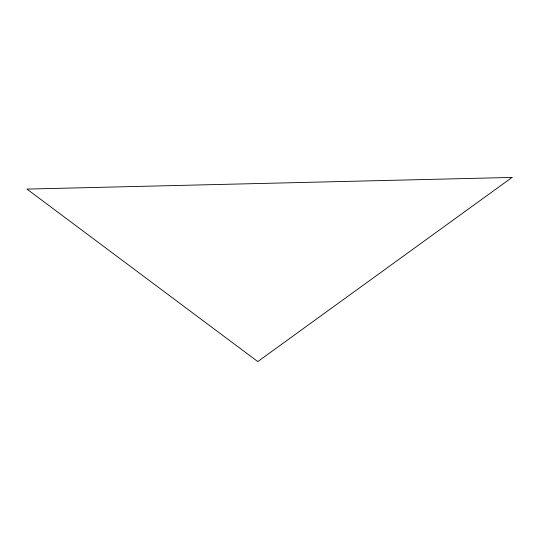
<?xml version="1.0" encoding="UTF-8"?>
<svg xmlns="http://www.w3.org/2000/svg" width="539" height="539" viewBox="0 0 539 539"><rect width="100%" height="100%" fill="white"/><g stroke="black" fill="none" stroke-linecap="round" stroke-linejoin="round"><path stroke-width="0.81" d="M512.05 177.425L257.777 361.575L26.95 189.095L512.05 177.425"/></g></svg>
